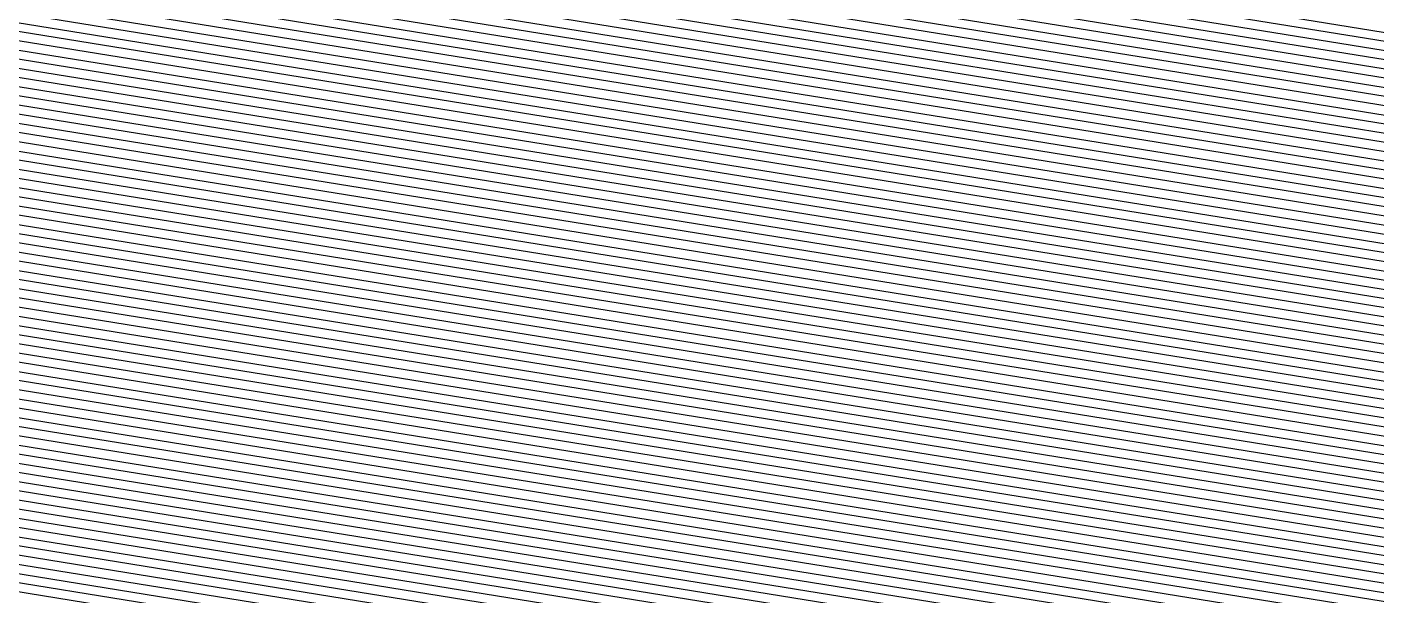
# Model space of a CAD drawing. Extents: x 7084 to 11035, y 13750 to 16729.
# Drawn here: x 8972.1 to 9189.5, y 14138.5 to 14230.1 of the extents above; entities that cross this region are included whole.
import ezdxf

# ---------------------------------------------------------------- set-up
doc = ezdxf.new("R2010")
doc.units = 0
doc.layers.add('Default', color=7, linetype='Continuous')

msp = doc.modelspace()

# ---------------------------------------------------------------- linework, layer by layer
at = {"layer": 'Default'}
for points in [[(8922.96, 16118.35), (9287.87, 15866.19), (9316.54, 15865.29), (9332.67, 15859.62), (9349.1, 15853.35), (9839.99, 15983.77), (9885.09, 15971.53), (10141.4, 15636.76), (10163.12, 15354.16), (10162.82, 15318.62), (10152.07, 15272.02), (10104.28, 14472.06), (10094.72, 14456.82), (9616.87, 14282.92), (9588.49, 14273.36), (9550.56, 14273.96), (9385.48, 14104.4), (8794.67, 14200.05), (8755.57, 14486.99), (8725.41, 14492.07), (8702.71, 14492.66), (8684.19, 14492.66), (8673.14, 14496.25), (8169.21, 14696.24)], [(8931.43, 16083.1), (9268.02, 15850.5), (9311.59, 15849.14), (9336.09, 15840.52), (9361.05, 15830.99), (9813.85, 15951.3), (9882.37, 15932.7), (10118.79, 15623.9), (10138.83, 15363.23), (10138.38, 15309.23), (10122.04, 15238.44), (10077.96, 14500.54), (10063.44, 14477.4), (9622.66, 14316.98), (9579.55, 14302.46), (9521.92, 14303.37), (9369.65, 14146.97), (8824.68, 14235.19), (8788.62, 14499.87), (8742.78, 14507.59), (8708.3, 14508.5), (8680.16, 14508.5), (8663.37, 14513.94), (8198.55, 14698.42)], [(8942.09, 16038.71), (9243.03, 15830.75), (9305.34, 15828.8), (9340.39, 15816.47), (9376.09, 15802.84), (9780.94, 15910.41), (9878.95, 15883.8), (10090.33, 15607.71), (10108.24, 15374.65), (10107.59, 15297.41), (10084.22, 15196.15), (10044.82, 14536.41), (10024.04, 14503.3), (9629.95, 14359.88), (9568.29, 14339.11), (9485.85, 14340.41), (9349.71, 14200.57), (8862.47, 14279.45), (8830.22, 14516.1), (8764.66, 14527.13), (8715.33, 14528.43), (8675.09, 14528.43), (8651.07, 14536.22), (8235.48, 14701.16)], [(9887.31, 16003.17), (10159.82, 15647.24), (10182.91, 15346.78), (10182.74, 15326.27), (10176.54, 15299.39), (10125.73, 14448.85), (10120.22, 14440.06), (9612.15, 14255.16), (9595.78, 14249.64), (9573.89, 14249.99), (9398.38, 14069.71), (8770.22, 14171.41), (8728.65, 14476.49), (8711.25, 14479.42), (8698.15, 14479.77), (8687.47, 14479.77), (8681.09, 14481.83), (8145.31, 14694.47)], [(9298.16, 15874.32), (9319.11, 15873.67), (9330.9, 15869.52), (9342.91, 15864.94), (9853.54, 16000.61), (9886.5, 15991.66), (10153.12, 15643.43), (10175.71, 15349.46), (10175.5, 15323.49), (10167.64, 15289.44), (10117.93, 14457.29), (10110.95, 14446.15), (9613.86, 14265.25), (9593.13, 14258.27), (9565.41, 14258.7), (9393.69, 14082.32), (8779.11, 14181.82), (8738.44, 14480.31), (8716.4, 14484.02), (8699.81, 14484.46), (8686.27, 14484.46), (8678.2, 14487.08), (8154, 14695.11)], [(9887.21, 16001.73), (10158.98, 15646.76), (10182.01, 15347.11), (10181.83, 15325.92), (10175.42, 15298.14), (10124.75, 14449.9), (10119.06, 14440.82), (9612.36, 14256.42), (9595.45, 14250.72), (9572.83, 14251.08), (9397.79, 14071.29), (8771.33, 14172.71), (8729.88, 14476.97), (8711.89, 14480)], [(8147.48, 14694.63), (8680.37, 14483.14), (8687.17, 14480.94), (8698.57, 14480.94), (8712.54, 14480.57), (8731.1, 14477.45), (8772.44, 14174.01), (9397.21, 14072.86), (9571.77, 14252.17), (9595.11, 14251.8), (9612.58, 14257.68), (10117.9, 14441.58), (10123.78, 14450.96), (10174.31, 15296.9), (10180.93, 15325.57), (10181.11, 15347.45), (10158.14, 15646.28), (9887.11, 16000.29)], [(9886.91, 15997.42), (10156.47, 15645.33), (10179.31, 15348.12), (10179.12, 15324.88), (10172.09, 15294.41), (10121.83, 14453.07), (10115.58, 14443.11), (9613.01, 14260.21), (9594.45, 14253.96), (9569.65, 14254.35), (9396.03, 14076.02), (8774.67, 14176.61), (8733.55, 14478.4), (8713.82, 14481.72), (8698.98, 14482.11), (8686.87, 14482.11), (8679.65, 14484.45), (8149.66, 14694.79)], [(9886.81, 15995.98), (10155.63, 15644.86), (10178.41, 15348.45), (10178.21, 15324.53), (10170.98, 15293.17), (10120.86, 14454.12), (10114.42, 14443.87), (9613.22, 14261.47), (9594.12, 14255.03), (9568.59, 14255.44), (9395.45, 14077.59), (8775.78, 14177.92), (8734.77, 14478.88), (8714.47, 14482.29), (8699.19, 14482.7), (8686.72, 14482.7), (8679.28, 14485.11), (8150.74, 14694.87)], [(9886.6, 15993.1), (10153.96, 15643.9), (10176.61, 15349.13), (10176.4, 15323.83), (10168.75, 15290.68), (10118.91, 14456.23), (10112.1, 14445.39), (9613.65, 14263.99), (9593.46, 14257.19), (9566.47, 14257.61), (9394.27, 14080.75), (8778, 14180.52), (8737.22, 14479.83), (8715.75, 14483.44), (8699.6, 14483.87), (8686.42, 14483.87), (8678.56, 14486.42), (8152.92, 14695.03)], [(9293.01, 15870.26), (9317.83, 15869.48), (9331.79, 15864.57), (9346, 15859.14), (9846.77, 15992.19), (9885.8, 15981.6), (10147.26, 15640.09), (10169.42, 15351.81), (10169.16, 15321.05), (10159.85, 15280.73), (10111.11, 14464.67), (10102.83, 14451.49), (9615.36, 14274.08), (9590.81, 14265.81), (9557.98, 14266.33), (9389.58, 14093.36), (8786.89, 14190.93), (8747.01, 14483.65), (8720.9, 14488.04), (8701.26, 14488.56), (8685.23, 14488.56), (8675.67, 14491.66), (8161.61, 14695.68)], [(9886.2, 15987.35), (10150.61, 15642), (10173.02, 15350.47), (10172.78, 15322.44), (10164.3, 15285.7), (10115.01, 14460.45), (10107.47, 14448.44), (9614.51, 14269.04), (9592.13, 14261.5), (9562.22, 14261.97), (9391.93, 14087.05), (8782.45, 14185.73), (8742.11, 14481.74), (8718.33, 14485.74), (8700.43, 14486.22), (8685.83, 14486.22)], [(9886.3, 15988.79), (10151.45, 15642.47), (10173.92, 15350.13), (10173.69, 15322.79), (10165.41, 15286.95), (10115.98, 14459.4), (10108.63, 14447.68), (9614.29, 14267.78), (9592.47, 14260.42), (9563.29, 14260.88), (9392.51, 14085.48), (8781.34, 14184.42), (8740.89, 14481.26), (8717.68, 14485.17), (8700.22, 14485.63), (8685.98, 14485.63)], [(9886.1, 15985.91), (10149.77, 15641.52), (10172.12, 15350.8), (10171.87, 15322.1), (10163.19, 15284.46), (10114.03, 14461.51), (10106.31, 14449.2), (9614.72, 14270.3), (9591.8, 14262.58), (9561.16, 14263.06), (9391.34, 14088.63), (8783.56, 14187.03), (8743.34, 14482.22), (8718.97, 14486.32), (8700.64, 14486.8), (8685.68, 14486.8), (8676.75, 14489.7), (8158.35, 14695.44)], [(9332.42, 15861.03), (9348.22, 15855), (9841.93, 15986.18), (9885.29, 15974.4), (10143.07, 15637.71), (10164.92, 15353.49), (10164.63, 15319.31), (10154.29, 15274.51), (10106.23, 14469.95), (10097.04, 14455.3), (9616.44, 14280.39), (9589.15, 14271.2), (9552.68, 14271.78), (9386.65, 14101.24), (8792.45, 14197.44), (8753.13, 14486.04), (8724.12, 14490.92), (8702.29, 14491.49), (8684.49, 14491.49), (8673.86, 14494.94), (8167.04, 14696.08)], [(9886, 15984.47), (10148.93, 15641.05), (10171.22, 15351.14), (10170.97, 15321.75), (10162.08, 15283.22), (10113.06, 14462.56), (10105.15, 14449.96), (9614.94, 14271.56), (9591.47, 14263.66), (9560.1, 14264.15), (9390.76, 14090.21), (8784.67, 14188.33), (8744.56, 14482.69), (8719.61, 14486.89), (8700.84, 14487.39), (8685.53, 14487.39), (8676.39, 14490.35), (8159.44, 14695.52)], [(9885.9, 15983.03), (10148.1, 15640.57), (10170.32, 15351.48), (10170.06, 15321.4), (10160.97, 15281.97), (10112.08, 14463.62), (10103.99, 14450.73), (9615.15, 14272.82), (9591.14, 14264.73), (9559.04, 14265.24), (9390.17, 14091.78), (8785.78, 14189.63), (8745.79, 14483.17), (8720.26, 14487.47), (8701.05, 14487.97), (8685.38, 14487.97), (8676.03, 14491.01), (8160.52, 14695.6)], [(9885.6, 15978.72), (10145.58, 15639.14), (10167.62, 15352.48), (10167.35, 15320.36), (10157.63, 15278.24), (10109.16, 14466.78), (10100.52, 14453.01), (9615.79, 14276.61), (9590.15, 14267.97), (9555.86, 14268.51), (9388.41, 14096.51), (8789.12, 14193.54), (8749.46, 14484.6), (8722.19, 14489.19), (8701.67, 14489.73), (8684.93, 14489.73), (8674.94, 14492.97), (8163.78, 14695.84)], [(9285.66, 15864.45), (9315.99, 15863.5), (9333.05, 15857.5), (9350.43, 15850.86), (9837.09, 15980.17), (9884.79, 15967.21), (10138.89, 15635.33), (10160.42, 15355.17), (10160.1, 15317.57), (10148.73, 15268.29), (10101.36, 14475.22), (10091.25, 14459.11), (9617.51, 14286.7), (9587.5, 14276.59), (9547.37, 14277.22), (9383.72, 14109.13), (8798.01, 14203.95), (8759.25, 14488.42), (8727.34, 14493.79), (8703.33, 14494.42), (8683.74, 14494.42), (8672.05, 14498.22), (8172.47, 14696.48)], [(8751.9, 14485.56), (8791.34, 14196.14), (9387.24, 14099.67), (9553.74, 14270.69), (9589.48, 14270.12), (9616.22, 14279.13), (10098.2, 14454.54), (10107.21, 14468.89), (10155.4, 15275.75), (10165.54, 15319.66), (10165.82, 15353.16), (10143.91, 15638.19), (9885.4, 15975.84)], [(9885.19, 15972.97), (10142.24, 15637.24), (10164.02, 15353.83), (10163.73, 15318.97), (10153.18, 15273.27), (10105.26, 14471), (10095.88, 14456.06), (9616.65, 14281.65), (9588.82, 14272.28), (9551.62, 14272.87), (9386.06, 14102.82), (8793.56, 14198.74), (8754.35, 14486.51), (8724.76, 14491.49), (8702.5, 14492.08)], [(9884.99, 15970.09), (10140.56, 15636.28), (10162.22, 15354.5), (10161.92, 15318.27), (10150.96, 15270.78), (10103.31, 14473.11), (10093.57, 14457.58), (9617.08, 14284.18), (9588.16, 14274.44), (9549.5, 14275.04), (9384.89, 14105.97), (8795.78, 14201.35), (8756.8, 14487.47), (8726.05, 14492.64), (8702.91, 14493.25), (8684.04, 14493.25), (8672.77, 14496.9), (8170.3, 14696.32)], [(9884.69, 15965.78), (10138.05, 15634.85), (10159.52, 15355.51), (10159.2, 15317.23), (10147.62, 15267.05), (10100.38, 14476.27), (10090.09, 14459.87), (9617.72, 14287.96), (9587.17, 14277.67), (9546.31, 14278.31), (9383.13, 14110.7), (8799.12, 14205.25), (8760.47, 14488.9), (8727.98, 14494.37), (8703.53, 14495.01), (8683.59, 14495.01), (8671.69, 14498.87), (8173.56, 14696.56)], [(9884.59, 15964.34), (10137.21, 15634.38), (10158.62, 15355.84), (10158.29, 15316.88), (10146.51, 15265.8), (10099.41, 14477.33), (10088.93, 14460.63), (9617.94, 14289.22), (9586.83, 14278.75), (9545.25, 14279.4), (9382.55, 14112.28), (8800.23, 14206.55), (8761.69, 14489.38), (8728.62, 14494.94), (8703.74, 14495.6), (8683.44, 14495.6), (8671.33, 14499.53), (8174.64, 14696.64)], [(9884.49, 15962.9), (10136.38, 15633.9), (10157.72, 15356.18), (10157.39, 15316.53), (10145.39, 15264.56), (10098.43, 14478.38), (10087.77, 14461.39), (9618.15, 14290.49), (9586.5, 14279.83), (9544.19, 14280.49), (9381.96, 14113.86), (8801.34, 14207.86), (8762.92, 14489.85), (8729.27, 14495.52), (8703.95, 14496.18), (8683.29, 14496.18), (8670.97, 14500.18), (8175.73, 14696.72)], [(8802.45, 14209.16), (9381.37, 14115.43), (9543.13, 14281.58), (9586.17, 14280.9), (9618.37, 14291.75), (10086.61, 14462.16), (10097.46, 14479.44), (10144.28, 15263.32), (10156.48, 15316.18), (10156.82, 15356.51), (10135.54, 15633.43), (9884.39, 15961.46)], [(9884.19, 15958.58), (10133.86, 15632.47), (10155.02, 15357.18), (10154.67, 15315.49), (10142.06, 15260.83), (10095.51, 14481.55), (10084.3, 14463.68), (9618.8, 14294.27), (9585.51, 14283.06), (9541.01, 14283.76), (9380.2, 14118.59), (8804.67, 14211.76), (8766.59, 14491.28), (8731.2, 14497.24), (8704.57, 14497.94), (8682.85, 14497.94), (8669.88, 14502.15), (8178.99, 14696.97)], [(9884.09, 15957.15), (10133.03, 15632), (10154.12, 15357.52), (10153.77, 15315.14), (10140.95, 15259.58), (10094.53, 14482.6), (10083.14, 14464.44), (9619.01, 14295.53), (9585.18, 14284.14), (9539.95, 14284.85), (9379.61, 14120.16), (8805.79, 14213.06), (8767.81, 14491.76), (8731.84, 14497.82), (8704.78, 14498.53), (8682.7, 14498.53), (8669.52, 14502.8), (8180.08, 14697.05)], [(9883.99, 15955.71), (10132.19, 15631.52), (10153.22, 15357.86), (10152.86, 15314.79), (10139.83, 15258.34), (10093.56, 14483.66), (10081.98, 14465.2), (9619.23, 14296.79), (9584.85, 14285.21), (9538.89, 14285.94), (9379.03, 14121.74), (8806.9, 14214.36), (8769.04, 14492.24), (8732.49, 14498.39), (8704.98, 14499.11), (8682.55, 14499.11), (8669.16, 14503.46), (8181.16, 14697.13)], [(9883.88, 15954.27), (10131.35, 15631.04), (10152.32, 15358.19), (10151.96, 15314.45), (10138.72, 15257.1), (10092.58, 14484.71), (10080.82, 14465.97), (9619.44, 14298.06), (9584.52, 14286.29), (9537.83, 14287.03), (9378.44, 14123.32), (8808.01, 14215.67), (8770.26, 14492.72), (8733.13, 14498.97), (8705.19, 14499.7), (8682.4, 14499.7), (8668.8, 14504.11), (8182.25, 14697.21)], [(8183.34, 14697.29), (8668.43, 14504.77), (8682.25, 14500.29), (8705.4, 14500.29), (8733.77, 14499.54), (8771.48, 14493.19), (8809.12, 14216.97), (9377.86, 14124.89), (9536.77, 14288.12), (9584.18, 14287.37), (9619.65, 14299.32), (10079.66, 14466.73), (10091.61, 14485.77), (10137.61, 15255.85), (10151.05, 15314.1), (10151.42, 15358.53), (10130.51, 15630.57), (9883.78, 15952.83)], [(9883.68, 15951.39), (10129.68, 15630.09), (10150.52, 15358.86), (10150.15, 15313.75), (10136.5, 15254.61), (10090.63, 14486.82), (10078.5, 14467.49), (9619.87, 14300.58), (9583.85, 14288.45), (9535.71, 14289.21), (9377.27, 14126.47), (8810.23, 14218.27), (8772.71, 14493.67), (8734.42, 14500.12), (8705.6, 14500.87), (8682.1, 14500.87), (8668.07, 14505.42), (8184.42, 14697.37)], [(9883.48, 15948.52), (10128, 15629.14), (10148.73, 15359.54), (10148.33, 15313.05), (10134.27, 15252.12), (10088.68, 14488.93), (10076.19, 14469.01), (9620.3, 14303.1), (9583.19, 14290.6), (9533.59, 14291.39), (9376.1, 14129.62), (8812.45, 14220.87), (8775.15, 14494.63), (8735.7, 14501.27)], [(9809.98, 15946.49), (9881.97, 15926.94), (10115.44, 15622), (10135.23, 15364.57), (10134.75, 15307.84), (10117.59, 15233.46), (10074.06, 14504.76), (10058.8, 14480.44), (9623.52, 14322.03), (9578.22, 14306.77), (9517.67, 14307.73), (9367.3, 14153.27), (8829.12, 14240.4), (8793.51, 14501.78), (8745.36, 14509.89), (8709.12, 14510.84), (8679.56, 14510.84), (8661.92, 14516.56), (8202.89, 14698.74)], [(8188.77, 14697.69), (8666.63, 14508.04), (8681.5, 14503.22), (8706.43, 14503.22), (8736.99, 14502.42), (8777.6, 14495.58), (8814.68, 14223.48), (9374.92, 14132.78), (9531.46, 14293.56), (9582.53, 14292.76), (9620.73, 14305.63), (10073.87, 14470.54), (10086.73, 14491.04), (10132.05, 15249.63), (10146.52, 15312.36), (10146.93, 15360.21), (10126.33, 15628.19), (9883.28, 15945.64)], [(9883.18, 15944.2), (10125.49, 15627.71), (10146.03, 15360.54), (10145.62, 15312.01), (10130.94, 15248.39), (10085.76, 14492.1), (10072.71, 14471.3), (9620.94, 14306.89), (9582.2, 14293.84), (9530.4, 14294.65), (9374.34, 14134.35), (8815.79, 14224.78), (8778.83, 14496.06), (8737.63, 14502.99), (8706.64, 14503.81), (8681.35, 14503.81), (8666.26, 14508.7), (8189.85, 14697.77)], [(9883.08, 15942.76), (10124.65, 15627.23), (10145.13, 15360.88), (10144.71, 15311.66), (10129.82, 15247.15), (10084.78, 14493.15), (10071.55, 14472.06), (9621.16, 14308.15), (9581.87, 14294.92), (9529.34, 14295.74), (9373.75, 14135.93), (8816.9, 14226.08), (8780.05, 14496.53), (8738.28, 14503.56), (8706.85, 14504.39), (8681.2, 14504.39), (8665.9, 14509.35), (8190.94, 14697.85)], [(9882.98, 15941.33), (10123.82, 15626.76), (10144.23, 15361.21), (10143.81, 15311.32), (10128.71, 15245.9), (10083.81, 14494.21), (10070.39, 14472.82), (9621.37, 14309.41), (9581.53, 14295.99), (9528.28, 14296.83), (9373.16, 14137.51), (8818.01, 14227.38), (8781.27, 14497.01), (8738.92, 14504.14), (8707.05, 14504.98), (8681.06, 14504.98), (8665.54, 14510.01), (8192.03, 14697.93)], [(9882.88, 15939.89), (10122.98, 15626.28), (10143.33, 15361.55), (10142.9, 15310.97), (10127.6, 15244.66), (10082.84, 14495.26), (10069.23, 14473.59), (9621.58, 14310.67), (9581.2, 14297.07), (9527.22, 14297.92), (9372.58, 14139.08), (8819.12, 14228.68), (8782.5, 14497.49), (8739.57, 14504.71), (8707.26, 14505.56), (8680.91, 14505.56), (8665.18, 14510.67), (8193.11, 14698.01)], [(9337.23, 15834.15), (9365.03, 15823.54), (9805.14, 15940.48), (9881.47, 15919.75), (10111.26, 15619.61), (10130.73, 15366.25), (10130.23, 15306.1), (10112.03, 15227.24), (10069.19, 14510.03), (10053.01, 14484.25), (9624.59, 14328.34), (9576.57, 14312.16), (9512.37, 14313.17), (9364.37, 14161.16), (8834.68, 14246.91), (8799.63, 14504.17), (8748.58, 14512.76), (8710.16, 14513.77), (8678.82, 14513.77), (8660.12, 14519.84), (8208.32, 14699.14)], [(9882.78, 15938.45), (10122.14, 15625.81), (10142.43, 15361.89), (10142, 15310.62), (10126.49, 15243.41), (10081.86, 14496.32), (10068.07, 14474.35), (9621.8, 14311.94), (9580.87, 14298.15), (9526.16, 14299.01), (9371.99, 14140.66), (8820.23, 14229.99), (8783.72, 14497.97), (8740.21, 14505.29), (8707.47, 14506.15), (8680.76, 14506.15), (8664.82, 14511.32), (8194.2, 14698.09)], [(9882.68, 15937.01), (10121.31, 15625.33), (10141.53, 15362.22), (10141.09, 15310.27), (10125.38, 15242.17), (10080.89, 14497.37), (10066.92, 14475.11), (9622.01, 14313.2), (9580.54, 14299.23), (9525.1, 14300.1), (9371.41, 14142.24), (8821.35, 14231.29), (8784.94, 14498.44), (8740.85, 14505.86), (8707.67, 14506.74), (8680.61, 14506.74), (8664.46, 14511.98), (8195.29, 14698.18)], [(9882.58, 15935.57), (10120.47, 15624.85), (10140.63, 15362.56), (10140.19, 15309.92), (10124.26, 15240.93), (10079.91, 14498.43), (10065.76, 14475.87), (9622.23, 14314.46), (9580.21, 14300.31), (9524.04, 14301.19), (9370.82, 14143.81), (8822.46, 14232.59), (8786.17, 14498.92), (8741.5, 14506.44), (8707.88, 14507.32), (8680.46, 14507.32), (8664.09, 14512.63), (8196.37, 14698.26)], [(9882.27, 15931.26), (10117.96, 15623.42), (10137.93, 15363.56), (10137.47, 15308.88), (10120.93, 15237.19), (10076.99, 14501.59), (10062.28, 14478.16), (9622.87, 14318.24), (9579.22, 14303.54), (9520.86, 14304.46), (9369.06, 14148.54), (8825.79, 14236.49), (8789.84, 14500.35), (8743.43, 14508.16), (8708.5, 14509.08), (8680.01, 14509.08), (8663.01, 14514.6), (8199.63, 14698.5)], [(9256.26, 15841.21), (9308.65, 15839.57), (9338.12, 15829.2), (9368.13, 15817.74), (9798.36, 15932.06), (9880.76, 15909.68), (10105.4, 15616.28), (10124.43, 15368.6), (10123.89, 15303.66), (10104.24, 15218.54), (10062.36, 14517.42), (10044.9, 14489.59), (9626.09, 14337.17), (9574.25, 14319.71), (9504.95, 14320.8), (9360.27, 14172.19), (8842.46, 14256.02), (8808.19, 14507.51), (8753.08, 14516.79), (8711.61, 14517.88), (8677.77, 14517.88), (8657.58, 14524.43), (8215.93, 14699.71)], [(9882.17, 15929.82), (10117.12, 15622.95), (10137.03, 15363.9), (10136.56, 15308.53), (10119.81, 15235.95), (10076.01, 14502.65), (10061.12, 14478.92), (9623.09, 14319.51), (9578.89, 14304.62), (9519.8, 14305.55), (9368.47, 14150.12), (8826.9, 14237.8), (8791.06, 14500.83), (8744.07, 14508.74), (8708.71, 14509.67), (8679.86, 14509.67), (8662.65, 14515.25), (8200.72, 14698.58)], [(9882.07, 15928.38), (10116.28, 15622.47), (10136.13, 15364.24), (10135.66, 15308.19), (10118.7, 15234.71), (10075.04, 14503.7), (10059.96, 14479.68), (9623.3, 14320.77), (9578.55, 14305.69), (9518.74, 14306.64), (9367.89, 14151.7), (8828.01, 14239.1), (8792.29, 14501.31), (8744.71, 14509.31), (8708.92, 14510.26), (8679.71, 14510.26), (8662.29, 14515.91), (8201.8, 14698.66)], [(9881.87, 15925.5), (10114.61, 15621.52), (10134.33, 15364.91), (10133.85, 15307.49), (10116.48, 15232.22), (10073.09, 14505.81), (10057.65, 14481.21), (9623.73, 14323.29), (9577.89, 14307.85), (9516.61, 14308.82), (9366.72, 14154.85), (8830.24, 14241.7), (8794.73, 14502.26), (8746, 14510.46), (8709.33, 14511.43), (8679.42, 14511.43), (8661.56, 14517.22), (8203.98, 14698.82)], [(9881.77, 15924.07), (10113.77, 15621.04), (10133.43, 15365.24), (10132.94, 15307.14), (10115.37, 15230.98), (10072.11, 14506.87), (10056.49, 14481.97), (9623.94, 14324.55), (9577.56, 14308.93), (9515.55, 14309.9), (9366.13, 14156.43), (8831.35, 14243), (8795.96, 14502.74), (8746.64, 14511.04), (8709.54, 14512.01), (8679.27, 14512.01)], [(9881.67, 15922.63), (10112.93, 15620.57), (10132.53, 15365.58), (10132.04, 15306.79), (10114.25, 15229.73), (10071.14, 14507.92), (10055.33, 14482.73), (9624.16, 14325.81), (9577.23, 14310.01), (9514.49, 14310.99), (9365.54, 14158), (8832.46, 14244.31), (8797.18, 14503.22), (8747.29, 14511.61), (8709.74, 14512.6)], [(8207.24, 14699.06), (8660.48, 14519.18), (8678.97, 14513.19), (8709.95, 14513.19), (8747.93, 14512.19), (8798.4, 14503.69), (8833.57, 14245.61), (9364.96, 14159.58), (9513.43, 14312.08), (9576.9, 14311.08), (9624.37, 14327.08), (10054.17, 14483.49), (10070.16, 14508.98), (10113.14, 15228.49), (10131.13, 15306.45), (10131.63, 15365.92), (10112.1, 15620.09), (9881.57, 15921.19)], [(9881.27, 15916.88), (10109.58, 15618.66), (10128.93, 15366.92), (10128.42, 15305.4), (10109.81, 15224.76), (10067.24, 14512.14), (10050.69, 14485.78), (9625.02, 14330.86), (9575.9, 14314.32), (9510.25, 14315.35), (9363.2, 14164.31), (8836.9, 14249.51), (8802.08, 14505.12), (8749.86, 14513.91), (8710.57, 14514.95)], [(9881.16, 15915.44), (10108.75, 15618.19), (10128.03, 15367.26), (10127.51, 15305.06), (10108.69, 15223.51), (10066.26, 14513.2), (10049.54, 14486.54), (9625.23, 14332.12), (9575.57, 14315.4), (9509.19, 14316.44), (9362.61, 14165.89), (8838.02, 14250.81), (8803.3, 14505.6), (8750.51, 14514.49), (8710.78, 14515.53), (8678.37, 14515.53), (8659.03, 14521.81), (8211.58, 14699.38)], [(9244.5, 15831.91), (9305.71, 15830), (9340.14, 15817.89), (9375.21, 15804.5), (9782.87, 15912.81), (9879.15, 15886.67), (10092, 15608.66), (10110.04, 15373.97), (10109.4, 15298.1), (10086.45, 15198.64), (10046.76, 14534.3), (10026.36, 14501.78), (9629.52, 14357.36), (9568.95, 14336.95), (9487.97, 14338.23), (9350.88, 14197.42), (8860.24, 14276.85), (8827.77, 14515.15), (8763.38, 14525.98), (8714.92, 14527.26), (8675.39, 14527.26), (8651.8, 14534.91), (8233.31, 14701)], [(8214.84, 14699.63), (8657.95, 14523.77), (8677.92, 14517.29), (8711.4, 14517.29), (8752.44, 14516.21), (8806.97, 14507.03), (8841.35, 14254.72), (9360.85, 14170.61), (9506.01, 14319.71), (9574.58, 14318.63), (9625.87, 14335.91), (10046.06, 14488.82), (10063.34, 14516.36), (10105.36, 15219.78), (10124.79, 15304.01), (10125.33, 15368.27), (10106.23, 15616.76), (9880.86, 15911.12)], [(9880.66, 15908.25), (10104.56, 15615.8), (10123.53, 15368.94), (10122.98, 15303.32), (10103.13, 15217.29), (10061.39, 14518.47), (10043.74, 14490.35), (9626.3, 14338.43), (9573.92, 14320.79), (9503.89, 14321.89), (9359.68, 14173.77), (8843.57, 14257.32), (8809.42, 14507.99), (8753.72, 14517.36), (8711.81, 14518.46), (8677.63, 14518.46), (8657.22, 14525.08), (8217.01, 14699.79)], [(9880.36, 15903.93), (10102.05, 15614.38), (10120.84, 15369.95), (10120.27, 15302.27), (10099.8, 15213.56), (10058.46, 14521.64), (10040.27, 14492.63), (9626.95, 14342.22), (9572.92, 14324.02), (9500.7, 14325.16), (9357.92, 14178.5), (8846.91, 14261.23), (8813.09, 14509.42), (8755.65, 14519.09), (8712.44, 14520.22), (8677.18, 14520.22), (8656.14, 14527.05), (8220.27, 14700.03)], [(9880.26, 15902.49), (10101.21, 15613.9), (10119.94, 15370.28), (10119.36, 15301.93), (10098.68, 15212.32), (10057.49, 14522.69), (10039.11, 14493.4), (9627.16, 14343.48), (9572.59, 14325.1), (9499.64, 14326.25), (9357.33, 14180.07), (8848.02, 14262.53), (8814.31, 14509.9), (8756.3, 14519.66)], [(9880.06, 15899.62), (10099.54, 15612.95), (10118.14, 15370.95), (10117.55, 15301.23), (10096.46, 15209.83), (10055.54, 14524.8), (10036.79, 14494.92), (9627.59, 14346), (9571.93, 14327.25), (9497.52, 14328.42), (9356.16, 14183.23), (8850.24, 14265.13), (8816.76, 14510.85), (8757.58, 14520.81), (8713.06, 14521.98), (8676.73, 14521.98), (8655.05, 14529.01), (8223.53, 14700.27)], [(9879.96, 15898.18), (10098.7, 15612.47), (10117.24, 15371.29), (10116.65, 15300.88), (10095.35, 15208.59), (10054.56, 14525.86), (10035.63, 14495.68), (9627.8, 14347.26), (9571.6, 14328.33), (9496.46, 14329.51), (9355.57, 14184.8), (8851.35, 14266.44), (8817.98, 14511.33), (8758.23, 14521.39), (8713.26, 14522.57), (8676.58, 14522.57), (8654.69, 14529.67), (8224.62, 14700.35)], [(9879.86, 15896.74), (10097.86, 15611.99), (10116.34, 15371.62), (10115.74, 15300.54), (10094.23, 15207.34), (10053.59, 14526.91), (10034.47, 14496.44), (9628.02, 14348.52), (9571.27, 14329.41), (9495.4, 14330.6), (9354.99, 14186.38), (8852.46, 14267.74), (8819.21, 14511.8), (8758.87, 14521.96), (8713.47, 14523.16), (8676.43, 14523.16), (8654.33, 14530.32), (8225.71, 14700.43)], [(9879.75, 15895.3), (10097.03, 15611.52), (10115.44, 15371.96), (10114.83, 15300.19), (10093.12, 15206.1), (10052.61, 14527.97), (10033.31, 14497.21), (9628.23, 14349.79), (9570.94, 14330.49), (9494.34, 14331.69), (9354.4, 14187.96), (8853.57, 14269.04), (8820.43, 14512.28), (8759.52, 14522.54), (8713.68, 14523.74), (8676.28, 14523.74), (8653.97, 14530.98), (8226.79, 14700.51)], [(9879.45, 15890.99), (10094.51, 15610.09), (10112.74, 15372.97), (10112.12, 15299.14), (10089.79, 15202.37), (10049.69, 14531.13), (10029.84, 14499.49), (9628.88, 14353.57), (9569.94, 14333.72), (9491.16, 14334.96), (9352.64, 14192.69), (8856.91, 14272.94), (8824.1, 14513.71), (8761.45, 14524.26), (8714.3, 14525.5), (8675.84, 14525.5), (8652.88, 14532.95), (8230.05, 14700.75)], [(8231.14, 14700.83), (8652.52, 14533.6), (8675.69, 14526.09), (8714.51, 14526.09), (8762.09, 14524.83), (8825.33, 14514.19), (8858.02, 14274.25), (9352.06, 14194.26), (9490.1, 14336.05), (9569.61, 14334.8), (9629.09, 14354.83), (10028.68, 14500.25), (10048.71, 14532.19), (10088.67, 15201.12), (10111.21, 15298.8), (10111.84, 15373.3), (10093.68, 15609.61), (9879.35, 15889.55)], [(9879.25, 15888.11), (10092.84, 15609.14), (10110.94, 15373.64), (10110.31, 15298.45), (10087.56, 15199.88), (10047.74, 14533.24), (10027.52, 14501.02), (9629.31, 14356.09), (9569.28, 14335.88), (9489.04, 14337.14), (9351.47, 14195.84), (8859.13, 14275.55), (8826.55, 14514.67), (8762.73, 14525.41), (8714.71, 14526.67), (8675.54, 14526.67), (8652.16, 14534.26), (8232.22, 14700.92)], [(9879.05, 15885.23), (10091.16, 15608.18), (10109.14, 15374.31), (10108.5, 15297.75), (10085.34, 15197.39), (10045.79, 14535.35), (10025.2, 14502.54), (9629.73, 14358.62), (9568.62, 14338.03), (9486.91, 14339.32), (9350.3, 14198.99), (8861.35, 14278.15), (8829, 14515.62), (8764.02, 14526.56), (8715.13, 14527.85), (8675.24, 14527.85), (8651.44, 14535.57), (8234.4, 14701.08)], [(9878.85, 15882.36), (10089.49, 15607.23), (10107.34, 15374.98), (10106.69, 15297.06), (10083.11, 15194.9), (10043.84, 14537.46), (10022.89, 14504.06), (9630.16, 14361.14), (9567.96, 14340.19), (9484.79, 14341.5), (9349.12, 14202.15), (8863.58, 14280.75), (8831.45, 14516.58), (8765.31, 14527.71), (8715.54, 14529.02), (8674.94, 14529.02), (8650.71, 14536.88), (8236.57, 14701.24)], [(8832.67, 14517.05), (8864.69, 14282.06), (9348.54, 14203.72), (9483.73, 14342.59), (9567.62, 14341.27), (9630.38, 14362.4), (10021.73, 14504.83), (10042.87, 14538.52), (10082, 15193.66), (10105.78, 15296.71), (10106.44, 15375.32), (10088.65, 15606.76), (9878.75, 15880.92)], [(8148.57, 14694.71), (8680.01, 14483.8), (8687.02, 14481.52), (8698.77, 14481.52), (8713.18, 14481.15), (8732.32, 14477.92), (8773.56, 14175.31), (9396.62, 14074.44), (9570.71, 14253.26), (9594.78, 14252.88), (9612.79, 14258.94), (10116.74, 14442.34), (10122.8, 14452.01), (10173.2, 15295.65), (10180.02, 15325.23), (10180.21, 15347.78), (10157.31, 15645.81)], [(8171.39, 14696.4), (8672.41, 14497.56), (8683.89, 14493.84), (8703.12, 14493.84), (8726.69, 14493.22), (8758.02, 14487.94), (8796.89, 14202.65), (9384.31, 14107.55), (9548.44, 14276.13), (9587.83, 14275.51), (9617.3, 14285.44), (10092.41, 14458.35), (10102.33, 14474.16), (10149.84, 15269.53), (10161.01, 15317.92), (10161.32, 15354.83), (10139.72, 15635.81)], [(8212.67, 14699.46), (8658.67, 14522.46), (8678.22, 14516.12), (8710.99, 14516.12), (8751.15, 14515.06), (8804.52, 14506.08), (8839.13, 14252.12), (9362.02, 14167.46), (9508.13, 14317.53), (9575.24, 14316.47), (9625.45, 14333.38), (10048.38, 14487.3), (10065.29, 14514.25), (10107.58, 15222.27), (10126.61, 15304.71), (10127.13, 15367.59), (10107.91, 15617.71)], [(10147.83, 15359.87), (10147.43, 15312.71), (10133.16, 15250.88), (10087.71, 14489.99), (10075.03, 14469.78), (9620.51, 14304.36), (9582.86, 14291.68), (9532.52, 14292.47), (9375.51, 14131.2), (8813.57, 14222.18), (8776.38, 14495.1), (8736.35, 14501.84), (8706.23, 14502.63), (8681.65, 14502.63), (8666.99, 14507.39), (8187.68, 14697.61)], [(8209.41, 14699.22), (8659.75, 14520.49), (8678.67, 14514.36), (8710.37, 14514.36), (8749.22, 14513.34), (8800.85, 14504.65), (8835.79, 14248.21), (9363.78, 14162.73), (9511.31, 14314.26), (9576.24, 14313.24), (9624.8, 14329.6), (10051.85, 14485.01), (10068.21, 14511.09), (10110.92, 15226)], [(8227.88, 14700.59), (8653.61, 14531.63), (8676.13, 14524.33), (8713.88, 14524.33), (8760.16, 14523.11), (8821.66, 14512.76), (8854.69, 14270.34), (9353.82, 14189.53), (9493.28, 14332.78), (9570.6, 14331.56), (9628.45, 14351.05), (10032.16, 14497.97), (10051.64, 14529.02), (10092.01, 15204.86)], [(9626.52, 14339.69), (9573.59, 14321.86), (9502.82, 14322.98), (9359.09, 14175.34), (8844.68, 14258.62), (8810.64, 14508.46), (8754.37, 14517.94), (8712.02, 14519.05), (8677.48, 14519.05), (8656.86, 14525.74), (8218.1, 14699.87)], [(8219.19, 14699.95), (8656.5, 14526.39), (8677.33, 14519.64), (8712.23, 14519.64), (8755.01, 14518.51), (8811.87, 14508.94), (8845.8, 14259.93), (9358.51, 14176.92), (9501.76, 14324.07), (9573.25, 14322.94), (9626.73, 14340.95), (10041.42, 14491.87)], [(8222.45, 14700.19), (8655.41, 14528.36), (8676.88, 14521.4), (8712.85, 14521.4), (8756.94, 14520.24), (8815.54, 14510.37), (8849.13, 14263.83), (9356.75, 14181.65), (9498.58, 14327.33), (9572.26, 14326.17), (9627.38, 14344.74), (10037.95, 14494.16), (10056.51, 14523.75)], [(10031, 14498.73), (9628.66, 14352.31), (9570.27, 14332.64), (9492.22, 14333.87), (9353.23, 14191.11), (8855.8, 14271.64), (8822.88, 14513.24), (8760.8, 14523.69), (8714.09, 14524.91), (8675.99, 14524.91), (8653.24, 14532.29), (8228.96, 14700.67)], [(8197.46, 14698.34), (8663.73, 14513.29), (8680.31, 14507.91), (8708.09, 14507.91), (8742.14, 14507.01), (8787.39, 14499.4), (8823.57, 14233.89), (9370.23, 14145.39), (9522.98, 14302.28)], [(9625.66, 14334.65), (9574.91, 14317.55), (9507.07, 14318.62), (9361.44, 14169.04), (8840.24, 14253.42), (8805.75, 14506.56), (8751.79, 14515.64), (8711.19, 14516.71), (8678.07, 14516.71), (8658.31, 14523.12), (8213.76, 14699.55)], [(8162.69, 14695.76), (8675.31, 14492.32), (8685.08, 14489.15), (8701.46, 14489.15), (8721.55, 14488.62), (8748.23, 14484.13), (8788, 14192.23), (9389, 14094.94)], [(9616.01, 14277.87), (9589.82, 14269.05), (9554.8, 14269.6), (9387.82, 14098.09), (8790.23, 14194.84), (8750.68, 14485.08), (8722.83, 14489.77), (8701.88, 14490.32), (8684.78, 14490.32), (8674.58, 14493.63), (8164.87, 14695.92)], [(10085.45, 14462.92), (9618.58, 14293.01), (9585.84, 14281.98), (9542.07, 14282.67), (9380.79, 14117.01), (8803.56, 14210.46), (8765.36, 14490.81), (8730.56, 14496.67), (8704.36, 14497.36), (8682.99, 14497.36), (8670.24, 14501.49), (8177.9, 14696.89)], [(8185.51, 14697.45), (8667.71, 14506.08), (8681.95, 14501.46), (8705.81, 14501.46), (8735.06, 14500.69), (8773.93, 14494.15), (8811.34, 14219.57), (9376.68, 14128.05)], [(8151.83, 14694.95), (8678.92, 14485.76), (8686.57, 14483.28), (8699.39, 14483.28), (8715.11, 14482.87), (8736, 14479.35), (8776.89, 14179.22), (9394.86, 14079.17), (9567.53, 14256.53), (9593.79, 14256.11), (9613.43, 14262.73), (10113.26, 14444.63), (10119.88, 14455.18)], [(9614.08, 14266.51), (9592.8, 14259.35), (9564.35, 14259.79), (9393.1, 14083.9), (8780.22, 14183.12), (8739.67, 14480.79), (8717.04, 14484.59), (8700.01, 14485.04), (8686.13, 14485.04), (8677.84, 14487.73), (8155.09, 14695.19)]]:
    msp.add_lwpolyline(points, dxfattribs=at)

doc.saveas('drawing.dxf')
